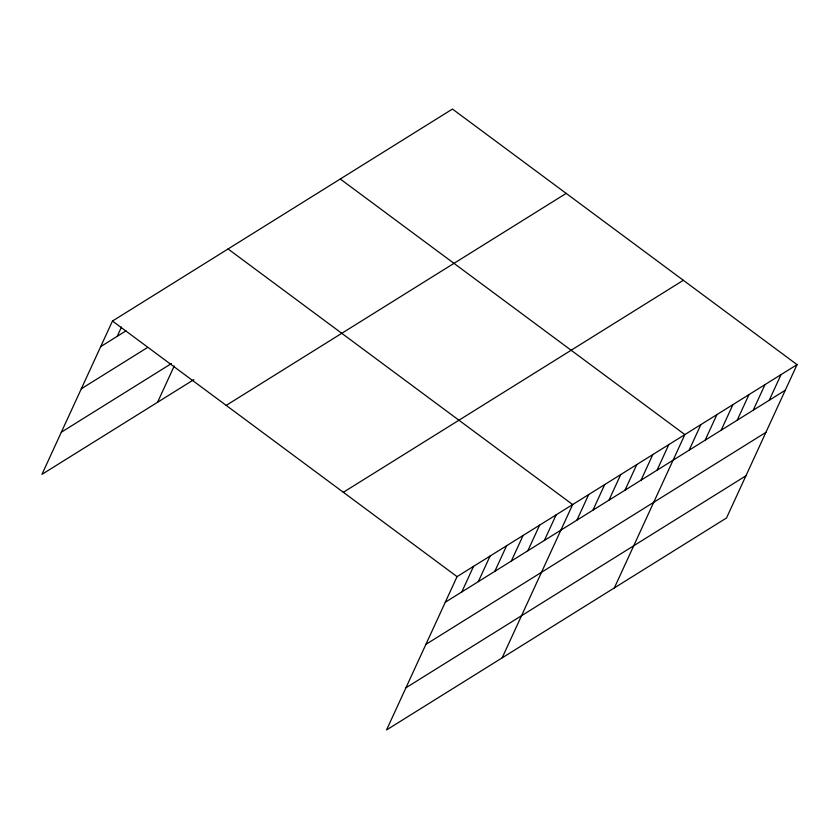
<?xml version="1.0" encoding="UTF-8"?>
<svg xmlns="http://www.w3.org/2000/svg" width="839" height="839" viewBox="0 0 839 839"><rect width="100%" height="100%" fill="white"/><g stroke="black" fill="none" stroke-linecap="round" stroke-linejoin="round"><path stroke-width="1.26" d="M797.05 364.64L457.056 576.634L386.538 729.951L726.532 517.957L797.05 364.64L452.462 109.049L112.468 321.043L41.95 474.36L193.882 379.627M117.208 336.334L121.487 327.032M157.554 402.28L174.239 365.982M461.796 591.935L473.563 566.346M478.314 581.637L490.081 556.047M494.821 571.338L506.599 545.749M511.339 561.039L523.106 535.45M527.857 550.741L539.624 525.151M544.364 540.452L556.142 514.852M502.142 657.87L572.649 504.564L228.061 248.963M576.907 520.159L588.684 494.57M592.942 510.164L604.709 484.575M608.967 500.17L620.734 474.58M624.992 490.175L636.77 464.586M641.027 480.181L652.794 454.591M657.052 470.186L668.819 444.597M614.337 587.919L684.855 434.602L340.267 179.011M689.113 450.197L700.88 424.607M705.138 440.202L716.905 414.613M721.162 430.208L732.94 404.618M737.198 420.213L748.965 394.624M753.223 410.219L764.99 384.629M769.248 400.224L781.025 374.634M100.69 346.633L126.018 330.849M81.31 388.782L147.37 347.598M61.331 432.211L171.429 363.56M226.184 405.394L566.178 193.39M343.34 492.294L683.334 280.299M445.278 602.234L785.283 390.229M425.897 644.373L765.892 432.379M405.919 687.802L745.923 475.807M112.468 321.043L457.056 576.634"/></g></svg>
